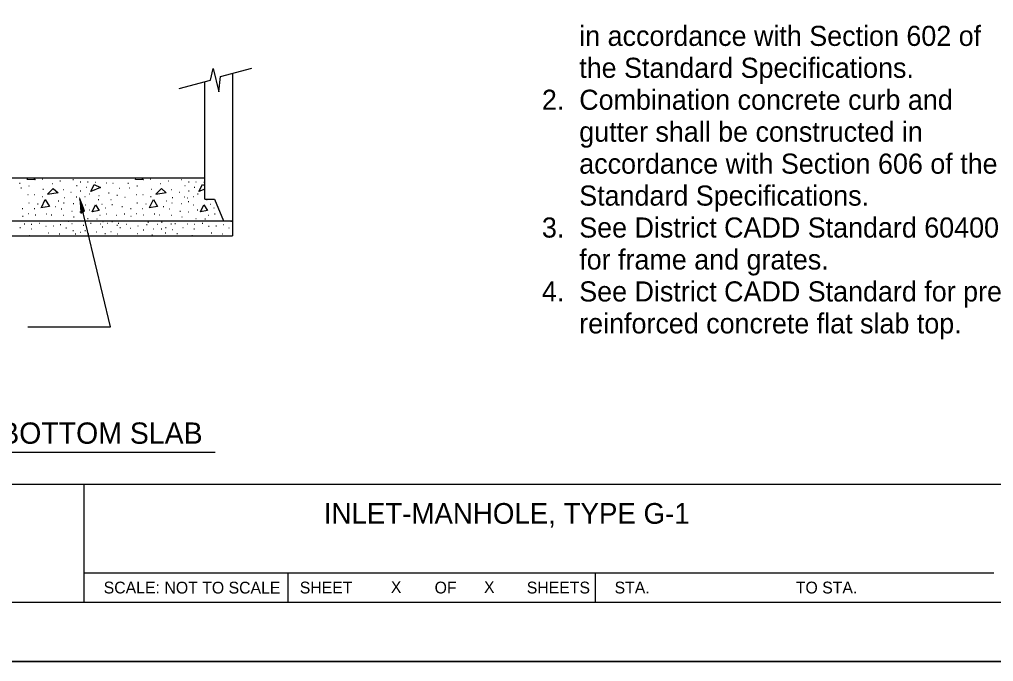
# Model space of a CAD drawing. Extents: x 0 to 2.83, y -0.11 to 1.83.
# Drawn here: x 1.686 to 2.373, y 0 to 0.452 of the extents above; entities that cross this region are included whole.
import ezdxf

# ---------------------------------------------------------------- set-up
doc = ezdxf.new("R2010")
doc.units = 0
for name, color, linetype in [('IDS_Notes', 7, 'Continuous'), ('RD_Pr_Roadway_Notes', 7, 'Continuous'), ('SH_General_Details', 7, 'Continuous'), ('SH_Printer_Plotting_Border', 7, 'Continuous')]:
    doc.layers.add(name, color=color, linetype=linetype)

msp = doc.modelspace()

# ---------------------------------------------------------------- linework, layer by layer
at = {"layer": 'RD_Pr_Roadway_Notes'}
for p, q in [((1.75017, 0.2358), (1.72845, 0.32577)), ((1.69174, 0.2358), (1.75017, 0.2358)), ((1.548, 0.14733), (1.82381, 0.14733))]:
    msp.add_line(p, q, dxfattribs=at)
msp.add_lwpolyline([(1.73047, 0.31681), (1.73173, 0.31743), (1.73025, 0.32107), (1.72845, 0.32577), (1.72899, 0.32042), (1.72929, 0.31569), (1.73047, 0.31681), (1.73126, 0.31743), (1.72923, 0.32251), (1.72961, 0.31651), (1.73053, 0.31763), (1.7298, 0.32001), (1.73001, 0.3176)], dxfattribs=at)
at = {"layer": 'SH_General_Details'}
for p, q in [((1.82056, 0.40946), (1.82257, 0.4177)), ((1.82257, 0.4177), (1.82636, 0.40122)), ((1.82636, 0.40122), (1.8277, 0.41198)), ((1.8277, 0.41198), (1.84978, 0.41792)), ((1.83605, 0.41422), (1.83605, 0.29974)), ((1.79848, 0.40351), (1.82056, 0.40946)), ((1.81655, 0.3257), (1.81655, 0.40838)), ((1.81655, 0.34051), (1.53561, 0.34051)), ((1.68605, 0.33695), (1.68638, 0.33695)), ((1.70189, 0.33967), (1.70222, 0.33967)), ((1.70898, 0.33666), (1.70931, 0.33666)), ((1.71443, 0.33867), (1.71476, 0.33867)), ((1.7236, 0.33946), (1.72393, 0.33946)), ((1.72881, 0.33781), (1.72914, 0.33781)), ((1.73397, 0.33781), (1.7343, 0.33781)), ((1.73948, 0.33766), (1.73982, 0.33766)), ((1.74694, 0.33709), (1.74727, 0.33709)), ((1.75174, 0.33688), (1.75207, 0.33688)), ((1.76234, 0.33695), (1.76267, 0.33695)), ((1.77818, 0.33967), (1.77851, 0.33967)), ((1.78527, 0.33666), (1.7856, 0.33666)), ((1.79072, 0.33867), (1.79105, 0.33867)), ((1.79989, 0.33946), (1.80022, 0.33946)), ((1.8051, 0.33781), (1.80543, 0.33781)), ((1.81026, 0.33781), (1.81059, 0.33781)), ((1.81577, 0.33766), (1.81611, 0.33766)), ((1.68691, 0.33365), (1.68724, 0.33365)), ((1.69243, 0.33508), (1.69276, 0.33508)), ((1.70246, 0.33279), (1.70279, 0.33279)), ((1.71672, 0.33236), (1.71705, 0.33236)), ((1.72209, 0.3305), (1.72243, 0.3305)), ((1.72618, 0.33523), (1.72651, 0.33523)), ((1.72881, 0.33157), (1.72914, 0.33157)), ((1.73282, 0.33408), (1.73315, 0.33408)), ((1.74873, 0.33021), (1.74906, 0.33021)), ((1.75639, 0.33336), (1.75673, 0.33336)), ((1.7632, 0.33365), (1.76353, 0.33365)), ((1.76872, 0.33508), (1.76905, 0.33508)), ((1.77875, 0.33279), (1.77908, 0.33279)), ((1.79301, 0.33236), (1.79334, 0.33236)), ((1.79838, 0.3305), (1.79872, 0.3305)), ((1.80247, 0.33523), (1.8028, 0.33523)), ((1.8051, 0.33157), (1.80543, 0.33157)), ((1.80911, 0.33408), (1.80944, 0.33408)), ((1.69178, 0.32892), (1.69212, 0.32892)), ((1.69243, 0.323), (1.69276, 0.323)), ((1.69651, 0.32892), (1.69685, 0.32892)), ((1.7021, 0.32749), (1.70244, 0.32749)), ((1.71328, 0.32436), (1.71361, 0.32436)), ((1.71701, 0.323), (1.71734, 0.323)), ((1.71737, 0.32677), (1.7177, 0.32677)), ((1.72596, 0.32735), (1.7263, 0.32735)), ((1.72802, 0.32649), (1.72835, 0.32649)), ((1.72859, 0.32407), (1.72892, 0.32407)), ((1.73196, 0.32749), (1.73229, 0.32749)), ((1.73518, 0.32935), (1.73552, 0.32935)), ((1.74149, 0.32536), (1.74182, 0.32536)), ((1.74185, 0.32813), (1.74218, 0.32813)), ((1.7503, 0.32548), (1.75064, 0.32548)), ((1.7546, 0.32835), (1.75494, 0.32835)), ((1.76012, 0.32699), (1.76045, 0.32699)), ((1.76807, 0.32892), (1.76841, 0.32892)), ((1.76872, 0.323), (1.76905, 0.323)), ((1.7728, 0.32892), (1.77314, 0.32892)), ((1.77839, 0.32749), (1.77873, 0.32749)), ((1.78957, 0.32436), (1.7899, 0.32436)), ((1.7933, 0.323), (1.79363, 0.323)), ((1.79366, 0.32677), (1.79399, 0.32677)), ((1.80225, 0.32735), (1.80259, 0.32735)), ((1.80431, 0.32649), (1.80464, 0.32649)), ((1.80488, 0.32407), (1.80521, 0.32407)), ((1.80825, 0.32749), (1.80858, 0.32749)), ((1.81147, 0.32935), (1.81181, 0.32935)), ((1.81656, 0.3257), (1.82328, 0.3257)), ((1.81778, 0.32536), (1.81811, 0.32536)), ((1.82328, 0.3257), (1.82979, 0.31041)), ((1.68791, 0.31899), (1.68825, 0.31899)), ((1.69637, 0.31899), (1.6967, 0.31899)), ((1.69866, 0.32243), (1.699, 0.32243)), ((1.71099, 0.32042), (1.71132, 0.32042)), ((1.71536, 0.31884), (1.71569, 0.31884)), ((1.72274, 0.31727), (1.72307, 0.31727)), ((1.72381, 0.32264), (1.72415, 0.32264)), ((1.72852, 0.31662), (1.72885, 0.31662)), ((1.73225, 0.32157), (1.73258, 0.32157)), ((1.73497, 0.31806), (1.7353, 0.31806)), ((1.744, 0.32214), (1.74433, 0.32214)), ((1.74658, 0.31956), (1.74691, 0.31956)), ((1.75109, 0.32178), (1.75142, 0.32178)), ((1.75811, 0.32056), (1.75845, 0.32056)), ((1.7642, 0.31899), (1.76454, 0.31899)), ((1.77266, 0.31899), (1.77299, 0.31899)), ((1.77495, 0.32243), (1.77529, 0.32243)), ((1.78728, 0.32042), (1.78761, 0.32042)), ((1.79165, 0.31884), (1.79198, 0.31884)), ((1.79903, 0.31727), (1.79936, 0.31727)), ((1.8001, 0.32264), (1.80044, 0.32264)), ((1.80481, 0.31662), (1.80514, 0.31662)), ((1.80854, 0.32157), (1.80887, 0.32157)), ((1.81126, 0.31806), (1.81159, 0.31806)), ((1.82029, 0.32214), (1.82062, 0.32214)), ((1.82287, 0.31956), (1.8232, 0.31956)), ((1.51611, 0.31034), (1.83605, 0.31034)), ((1.68813, 0.31368), (1.68846, 0.31368)), ((1.69207, 0.31555), (1.6924, 0.31555)), ((1.69701, 0.31462), (1.69735, 0.31462)), ((1.70468, 0.31526), (1.70502, 0.31526)), ((1.70834, 0.31469), (1.70867, 0.31469)), ((1.71672, 0.3144), (1.71705, 0.3144)), ((1.72022, 0.31006), (1.72058, 0.31006)), ((1.72403, 0.31318), (1.72436, 0.31318)), ((1.73397, 0.31211), (1.7343, 0.31211)), ((1.74034, 0.31168), (1.74068, 0.31168)), ((1.74256, 0.3144), (1.7429, 0.3144)), ((1.74467, 0.30994), (1.74503, 0.30994)), ((1.74722, 0.3154), (1.74756, 0.3154)), ((1.75109, 0.30994), (1.75145, 0.30994)), ((1.75432, 0.3144), (1.75465, 0.3144)), ((1.75976, 0.31526), (1.7601, 0.31526)), ((1.76442, 0.31368), (1.76475, 0.31368)), ((1.76836, 0.31555), (1.76869, 0.31555)), ((1.7733, 0.31462), (1.77364, 0.31462)), ((1.77647, 0.3094), (1.77683, 0.3094)), ((1.78097, 0.31526), (1.78131, 0.31526)), ((1.78463, 0.31469), (1.78496, 0.31469)), ((1.78607, 0.3094), (1.78643, 0.3094)), ((1.79301, 0.3144), (1.79334, 0.3144)), ((1.79963, 0.3103), (1.79999, 0.3103)), ((1.80032, 0.31318), (1.80065, 0.31318)), ((1.81026, 0.31211), (1.81059, 0.31211)), ((1.81663, 0.31168), (1.81697, 0.31168)), ((1.81885, 0.3144), (1.81919, 0.3144)), ((1.82351, 0.3154), (1.82385, 0.3154)), ((1.835, 0.31006), (1.83536, 0.31006)), ((1.6862, 0.30565), (1.68656, 0.30565)), ((1.68929, 0.30826), (1.68965, 0.30826)), ((1.69415, 0.30463), (1.69451, 0.30463)), ((1.69424, 0.30808), (1.6946, 0.30808)), ((1.7, 0.30883), (1.70036, 0.30883)), ((1.70441, 0.30658), (1.70477, 0.30658)), ((1.70963, 0.30691), (1.70999, 0.30691)), ((1.71464, 0.30769), (1.715, 0.30769)), ((1.71866, 0.30547), (1.71902, 0.30547)), ((1.72277, 0.30844), (1.72313, 0.30844)), ((1.72361, 0.30367), (1.72397, 0.30367)), ((1.72883, 0.30229), (1.72919, 0.30229)), ((1.73087, 0.30724), (1.73123, 0.30724)), ((1.7321, 0.30349), (1.73246, 0.30349)), ((1.736, 0.30871), (1.73636, 0.30871)), ((1.7402, 0.30265), (1.74056, 0.30265)), ((1.74299, 0.30826), (1.74335, 0.30826)), ((1.74431, 0.30619), (1.74467, 0.30619)), ((1.74767, 0.30862), (1.74803, 0.30862)), ((1.75025, 0.3028), (1.75061, 0.3028)), ((1.75463, 0.30739), (1.75499, 0.30739)), ((1.75559, 0.30883), (1.75595, 0.30883)), ((1.75673, 0.30559), (1.75709, 0.30559)), ((1.76129, 0.30799), (1.76165, 0.30799)), ((1.76408, 0.3052), (1.76444, 0.3052)), ((1.76924, 0.30676), (1.7696, 0.30676)), ((1.77317, 0.30403), (1.77353, 0.30403)), ((1.77554, 0.30778), (1.7759, 0.30778)), ((1.78037, 0.30481), (1.78073, 0.30481)), ((1.78316, 0.30814), (1.78352, 0.30814)), ((1.78589, 0.30466), (1.78625, 0.30466)), ((1.78895, 0.30562), (1.78931, 0.30562)), ((1.7927, 0.30826), (1.79306, 0.30826)), ((1.79354, 0.30427), (1.7939, 0.30427)), ((1.79549, 0.30844), (1.79585, 0.30844)), ((1.80098, 0.30565), (1.80134, 0.30565)), ((1.80407, 0.30826), (1.80443, 0.30826)), ((1.80893, 0.30463), (1.80929, 0.30463)), ((1.80902, 0.30808), (1.80938, 0.30808)), ((1.81478, 0.30883), (1.81514, 0.30883)), ((1.81919, 0.30658), (1.81955, 0.30658)), ((1.82441, 0.30691), (1.82477, 0.30691)), ((1.82942, 0.30769), (1.82978, 0.30769)), ((1.83344, 0.30547), (1.8338, 0.30547)), ((1.51611, 0.29974), (1.83605, 0.29974)), ((1.69268, 0.3001), (1.69304, 0.3001)), ((1.70627, 0.30187), (1.70663, 0.30187)), ((1.71401, 0.30133), (1.71437, 0.30133)), ((1.72529, 0.30127), (1.72565, 0.30127)), ((1.73444, 0.30127), (1.7348, 0.30127)), ((1.74617, 0.30154), (1.74653, 0.30154)), ((1.75493, 0.30112), (1.75529, 0.30112)), ((1.76909, 0.30145), (1.76945, 0.30145)), ((1.77929, 0.30049), (1.77965, 0.30049)), ((1.78865, 0.30187), (1.78901, 0.30187)), ((1.79687, 0.30145), (1.79723, 0.30145)), ((1.80746, 0.3001), (1.80782, 0.3001)), ((1.82105, 0.30187), (1.82141, 0.30187)), ((1.82879, 0.30133), (1.82915, 0.30133)), ((0.16666, 0.125), (2.79166, 0.125)), ((1.73118, 0.125), (1.73118, 0.04167)), ((1.73118, 0.0625), (2.37285, 0.0625)), ((1.87499, 0.0625), (1.87499, 0.04167)), ((2.09166, 0.0625), (2.09166, 0.04167)), ((2.83333, 0), (-0.00001, 0))]:
    msp.add_line(p, q, dxfattribs=at)
msp.add_lwpolyline([(0.16666, 1.79167), (2.79166, 1.79167), (2.79166, 0.04167), (0.16666, 0.04167)], close=True, dxfattribs=at)
for points in [[(1.69599, 0.34051), (1.6971, 0.33917), (1.69142, 0.33959), (1.69172, 0.34051)], [(1.77228, 0.34051), (1.77339, 0.33917), (1.76771, 0.33959), (1.76801, 0.34051)], [(1.70578, 0.32916), (1.70978, 0.33316), (1.71312, 0.33007), (1.70571, 0.32899)], [(1.73617, 0.33107), (1.73859, 0.336), (1.74301, 0.33391), (1.73612, 0.33097)], [(1.78207, 0.32916), (1.78607, 0.33316), (1.78941, 0.33007), (1.782, 0.32899)], [(1.81655, 0.33274), (1.81241, 0.33097)], [(1.81246, 0.33107), (1.81488, 0.336), (1.81655, 0.33521)], [(1.70136, 0.31972), (1.70403, 0.32548), (1.70703, 0.32047), (1.70102, 0.31947)], [(1.77765, 0.31972), (1.78032, 0.32548), (1.78332, 0.32047), (1.77731, 0.31947)], [(1.73725, 0.3168), (1.73959, 0.32164), (1.74209, 0.31755), (1.73721, 0.31663)], [(1.81354, 0.3168), (1.81588, 0.32164), (1.81838, 0.31755), (1.8135, 0.31663)]]:
    msp.add_lwpolyline(points, dxfattribs=at)
at = {"layer": 'SH_Printer_Plotting_Border'}
msp.add_lwpolyline([(-0.00001, 0), (2.83333, 0), (2.83333, 1.83333), (-0.00001, 1.83333)], close=True, dxfattribs=at)

# ---------------------------------------------------------------- texts
at = {"layer": 'IDS_Notes'}
for p in [(1.9477, 0.04825), (2.01337, 0.04825)]:
    msp.add_text('X', height=0.00833, dxfattribs=at).set_placement(p)
at = {"layer": 'RD_Pr_Roadway_Notes'}
for s, height, p in [('     in accordance with Section 602 of', 0.0141667, (2.05418, 0.43358)), ('     the Standard Specifications.', 0.0141667, (2.05418, 0.41108)), ('2.  Combination concrete curb and', 0.0141667, (2.05418, 0.38858)), ('     gutter shall be constructed in', 0.0141667, (2.05418, 0.36608)), ('     accordance with Section 606 of the', 0.0141667, (2.05418, 0.34358)), ('     Standard Specifications.', 0.0141667, (2.05418, 0.32108)), ('3.  See District CADD Standard 604001-D4', 0.0141667, (2.05418, 0.29858)), ('     for frame and grates.', 0.0141667, (2.05418, 0.27608)), ('4.  See District CADD Standard for precast', 0.0141667, (2.05418, 0.25358)), ('     reinforced concrete flat slab top.', 0.0141667, (2.05418, 0.23108)), ('ALTERNATE BOTTOM SLAB', 0.015, (1.54863, 0.15337))]:
    msp.add_text(s, height=height, dxfattribs=at).set_placement(p)
at = {"layer": 'SH_General_Details'}
for s, height, p in [('INLET-MANHOLE, TYPE G-1', 0.0145833, (1.90043, 0.09702)), ('SCALE:          ', 0.0083333, (1.74528, 0.04792)), ('NOT TO SCALE', 0.0083333, (1.78812, 0.04785)), ('SHEET', 0.008333, (1.88349, 0.04792)), ('OF', 0.008333, (1.97857, 0.04792)), ('SHEETS', 0.008333, (2.0435, 0.04792)), ('STA.', 0.008333, (2.10541, 0.04792)), ('TO STA.', 0.008333, (2.23318, 0.04792))]:
    msp.add_text(s, height=height, dxfattribs=at).set_placement(p)

doc.saveas('drawing.dxf')
